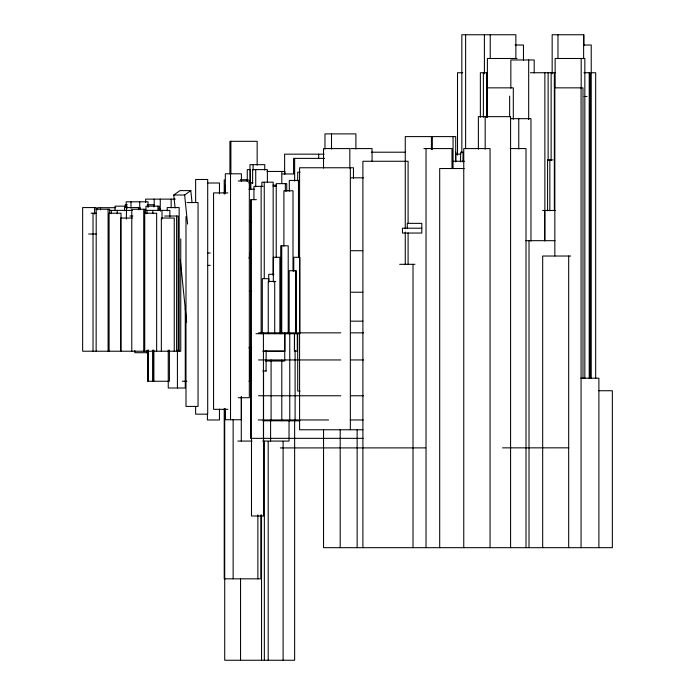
<?xml version="1.0" encoding="UTF-8"?>
<svg xmlns="http://www.w3.org/2000/svg" width="695" height="695" viewBox="0 0 695 695"><rect width="100%" height="100%" fill="white"/><g stroke="black" fill="none" stroke-linecap="round" stroke-linejoin="round"><path stroke-width="1.04" d="M455.694 161.9L455.764 152.205M460.481 161.9L460.689 152.205L463.096 152.205L462.887 161.9M249.088 258.358L251.156 248.897M175.097 207.944L173.793 195.008L179.979 190.612L190.812 190.612L192.011 202.462M173.793 195.008L184.635 195.008L190.812 190.612M515.064 45.01L523.474 45.01L523.474 60.204M583.87 45.01L591.228 45.01L591.228 378.315M517.089 58.493L487.386 58.493L487.386 117.073M462.731 72.74L457.51 72.74L457.51 155.15M487.551 72.74L480.367 72.74L480.367 117.203M530.372 72.74L555.305 72.74M583.93 72.74L590.237 72.74L590.237 378.523M591.358 72.74L595.676 72.74L595.676 378.523M584.104 96.492L587.058 96.492M510.686 118.671L530.963 118.671L530.963 241.095M350.888 148.574L372.06 148.574L372.06 161.588M423.924 148.574L451.985 148.574L451.985 168.094M510.234 148.574L526.011 148.574L526.011 547.677M371.339 152.205L405.506 152.205M324.096 154.168L284.629 154.168L284.629 174.541M455.399 154.168L460.759 154.168M324.617 158.382L293.568 158.382L293.568 173.559M552.942 159.893L547.573 159.893L547.573 210.802M452.958 161.266L464.39 161.266M464.208 168.529L439.692 168.529L439.692 547.677M267.028 171.448L284.854 171.448L284.854 173.62M300.084 172.169L297.712 172.169L297.712 180.839M282.622 173.967L294.541 173.967M350.671 177.816L363.502 177.816M240.366 179.727L248.193 179.727M299.415 180.431L289.311 180.431L289.311 191.229M238.263 180.969L249.323 180.969L249.323 397.714L238.263 397.714M248.732 182.811L252.85 182.811M207.397 183.002L219.464 183.002L219.464 193.818M272.961 185.2L276.176 185.2M263.058 186.373L253.936 186.373L253.936 199.369M273.17 186.373L276.245 186.373M248.94 189.214L254.292 189.214M227.882 192.897L213.565 192.897L213.565 409.329L227.882 409.329M175.314 199.126L145.655 199.126L145.655 202.358M256.386 199.674L250.556 199.674L250.556 438.345L363.216 438.345M186.99 202.566L198.049 202.566L198.049 406.427L185.991 406.427L185.991 216.666M127.254 204.712L125.256 204.712L125.256 206.884M147.479 204.756L153.838 204.756L153.838 206.928M115.717 207.683L97.613 207.683L97.613 209.847M158.417 208.7L160.493 208.7L160.493 210.863M95.945 209.178L109.697 209.264L109.697 213.6M109.428 210.385L132.258 210.385M542.569 210.472L555.409 210.472M91.097 213.209L96.275 213.209M144.438 213.209L156.644 213.209L156.644 351.218M129.887 216.023L132.875 216.023M164.619 216.023L178.172 216.023L178.172 351.218M132.458 218.039L120.626 218.039L120.626 351.218M421.804 228.203L402.448 228.203L402.448 233.042L421.804 233.042L421.804 223.364L407.287 223.364L407.287 228.203M88.673 234.015L96.084 234.015M525.863 240.679L554.975 240.679M351.018 250.721L362.912 250.721M207.857 252.997L210.264 252.997M570.647 256.029L542.682 256.029L542.682 547.677M399.677 264.317L414.915 264.317M207.857 265.351L210.264 265.351M273.986 274.29L268.713 274.29L268.713 281.849M275.698 281.44L268.244 281.44L268.244 333.722M249.618 291.101L251.616 291.101M351.018 292.221L362.912 292.221M351.018 321.16L362.912 321.168M258.531 332.844L340.793 332.844M350.532 332.844L363.528 332.844M255.995 333.722L299.875 333.722L299.875 257.289L293.759 257.289L293.759 271.285M248.853 347.813L251.712 347.813M263.058 351.123L284.846 351.123M297.425 351.123L294.402 351.123L294.402 333.782M263.058 351.218L284.846 351.218L284.846 333.782M147.375 352.713L134.821 352.713L134.821 350.541M258.531 359.949L340.793 359.949M350.532 359.949L363.528 359.949M265.464 361.018L284.741 361.018L284.741 332.792M262.858 371.034L266.168 371.034M580.855 378.184L598.89 378.184L598.89 547.677M182.272 381.251L186.859 381.251M248.992 381.251L251.477 381.251M598.864 390.738L612.347 390.738L612.347 547.677L323.54 547.677L323.54 429.467M300.084 391.042L297.712 391.042L297.712 333.617M258.531 395.768L340.793 395.768M350.532 395.768L363.528 395.768M258.219 419.954L328.579 419.954M350.228 419.954L363.216 419.954M262.927 420.796L299.997 420.796M362.972 429.762L299.58 429.762L299.58 167.764L353.46 167.764L353.46 178.589M237.855 441.073L251.99 441.073M262.64 441.073L289.033 441.073L289.033 420.475M280.285 447.928L425.566 447.884M502.546 447.858L568.684 447.832M249.566 221.314L251.599 221.974M184.635 195.008L187.563 224.103M180.318 259.669L186.616 322.176M589.221 72.74L589.221 378.523M584.843 378.471L584.843 58.493L555.14 58.493L555.14 87.779M583.887 45.592L583.887 34.75L552.16 34.75L552.16 73.792M583.626 34.75L583.626 58.606M582.992 378.497L582.992 87.848L554.836 87.848L554.836 255.942M581.185 58.493L581.185 87.779M581.063 87.848L581.063 547.677M568.684 256.029L568.684 547.677M557.981 34.75L557.981 58.606M554.341 72.74L554.341 210.455M551.135 72.74L551.135 160.571M549.849 159.893L549.849 210.802M548.129 72.74L548.129 160.571M544.871 72.74L544.871 240.817M544.672 210.472L544.672 240.835M534.194 72.975L534.194 59.97L510.842 59.97L510.842 88.152M529.017 240.679L529.017 547.677M528.678 59.97L528.678 119.575M518.757 118.671L518.757 149.008M515.872 58.606L515.872 34.75L461.836 34.75L461.836 152.952M513.31 119.297L513.31 87.848L487.082 87.848L487.082 117.134M510.582 547.677L510.582 116.647L478.377 116.647L478.377 149.216M509.644 96.092L509.644 116.725M490.227 34.75L490.227 58.606M490.053 547.677L490.053 148.574L463.756 148.574L463.756 547.677M486.578 72.74L486.578 117.203M485.18 116.647L485.18 149.216M484.398 34.75L484.398 73.792M483.381 72.74L483.381 117.203M465.624 34.75L465.624 148.617M455.711 161.544L455.711 136.602L405.263 136.602L405.263 228.794M453.053 136.602L453.053 168.06M432.333 136.602L432.333 149.616M431.43 136.602L431.43 149.616M426.026 148.574L426.026 547.677M413.021 264.317L413.021 547.677M408.095 223.138L408.095 161.266L362.894 161.266L362.894 547.677M408.095 232.903L408.095 264.378M405.263 232.052L405.263 264.587M357.143 429.658L357.143 547.677M355.892 149.051L355.892 133.892L324.973 133.892L324.973 149.051M350.349 167.764L350.349 429.762M349.837 168.094L349.837 148.574L323.54 148.574L323.54 168.094M340.194 429.388L340.194 547.677M331.506 133.892L331.506 149.051M318.692 154.168L318.692 158.451M298.485 180.431L298.485 257.072M297.304 333.782L297.304 351.123M296.348 333.722L296.348 270.737L289.172 270.737L289.172 333.722M295.688 270.737L295.688 333.722M295.106 350.445L295.106 420.796M294.645 158.382L294.645 181.152M294.637 420.614L294.637 660.25L224.72 660.25L224.72 408.686M294.524 333.782L294.524 351.123M292.995 270.92L292.995 190.786L283.89 190.786L283.89 246.013M289.754 332.905L289.754 420.796M288.208 333.722L288.208 245.821L280.702 245.821L280.702 333.722M286.731 191.203L286.731 183.645L276.236 183.645L276.236 257.063M285.35 183.645L285.35 191.203M283.108 441.447L283.108 660.25M281.796 171.448L281.796 183.376M281.744 245.821L281.744 333.722M281.796 360.088L281.796 420.796M279.877 333.722L279.877 257.289L273.326 257.289L273.326 282.048M274.716 281.44L274.716 333.722M273.161 275.263L273.161 182.177L261.876 182.177L261.876 186.503M271.085 360.027L271.085 420.796M270.598 420.475L270.598 441.073M268.852 281.927L268.852 278.686L262.302 278.686L262.302 333.722M268.201 441.447L268.201 660.25M267.384 182.568L267.384 169.606L252.615 169.606L252.615 183.645M266.168 350.488L266.072 371.034M264.752 170.075L264.752 164.654L249.974 164.654L249.974 189.587M264.352 441.229L264.352 660.25M264.256 182.177L264.256 278.513M263.553 370.756L263.553 516.011L251.486 516.011L251.486 437.963M263.422 333.113L263.422 438.345M261.546 514.952L261.546 660.25M261.138 186.373L261.138 333.722M260.799 514.917L260.799 578.831L224.224 578.831L224.224 408.564M257.871 514.847L257.871 578.831M257.159 165.175L257.159 141.311L229.923 141.311L229.923 173.846M255.734 169.606L255.734 186.886M253.102 164.654L253.102 170.075M251.355 199.674L251.355 438.345M250.843 182.811L250.843 189.318M250.799 346.935L250.799 381.251M250.382 183.645L250.382 169.606L247.264 169.606L247.264 181.491M250.131 346.935L250.131 381.251M249.853 346.935L249.853 381.251M241.408 181.378L241.408 173.793L225.328 173.793L225.328 193.297M241.408 396.984L241.408 419.737L225.328 419.737L225.328 408.903M241.278 396.689L241.278 441.073M240.548 578.926L240.548 660.25M233.138 419.406L233.138 578.831M230.888 141.311L230.888 173.846M230.523 173.793L230.523 419.737M224.72 185.313L224.72 193.992M224.224 179.727L224.224 193.827M219.464 409.155L219.464 419.98L207.397 419.98L207.397 413.482M195.634 202.202L195.634 179.492L207.701 179.492L207.701 414.168L195.634 414.168L195.634 406.601M185.261 307.859L185.261 388.001L168.251 388.001L168.251 350.098M180.752 238.889L180.752 351.218L82.653 351.218L82.653 207.57L96.205 207.57L96.145 351.218M179.162 351.218L179.162 207.57L167.2 207.57L167.2 210.811M177.425 350.098L177.425 388.001M176.582 216.023L176.582 351.218M174.254 351.218L174.254 218.039L161.344 218.039L161.344 351.218M171.152 199.126L171.152 207.753M169.849 216.892L169.849 210.385L145.029 210.385L145.064 213.634M169.406 350.158L169.406 381.251L147.549 381.251L147.549 350.158M162.013 210.385L162.013 219.055M160.267 199.126L160.267 210.985M159.207 210.498L159.207 206.163L145.985 206.163L145.985 210.498M157.982 206.163L157.982 210.498M154.194 199.126L154.194 206.676M153.83 350.158L153.83 381.251M153.534 350.158L153.534 381.251M152.848 210.385L152.848 213.634M152.579 350.158L152.579 381.251M148.365 350.158L148.374 381.251M148.087 204.756L148.087 206.928M148.174 350.158L148.174 381.251M148.044 207.223L148.044 201.811L126.177 201.811L126.177 207.223M146.993 210.385L146.993 213.634M146.784 350.541L146.784 352.713M145.333 213.6L145.333 209.264L131.781 209.264L131.781 351.218M144.734 213.209L144.734 351.218M143.735 209.264L143.735 351.218M140.034 209.734L140.034 207.57L124.527 207.57L124.527 210.811M139.747 201.811L139.747 209.395M138.444 207.57L138.444 209.734M130.999 201.811L130.999 208.309M127.029 208.326L127.029 206.163L115.023 206.163L115.023 210.498M126.49 207.57L126.377 219.055M121.008 351.218L121.008 213.209L109.098 213.209L109.098 351.218M117.212 210.385L117.212 213.634M111.356 210.385L111.356 213.634M108.099 209.264L108.099 351.218M100.506 207.683L100.506 209.847M94.607 207.57L94.607 214.051M93.026 213.209L93.026 351.218"/></g></svg>
